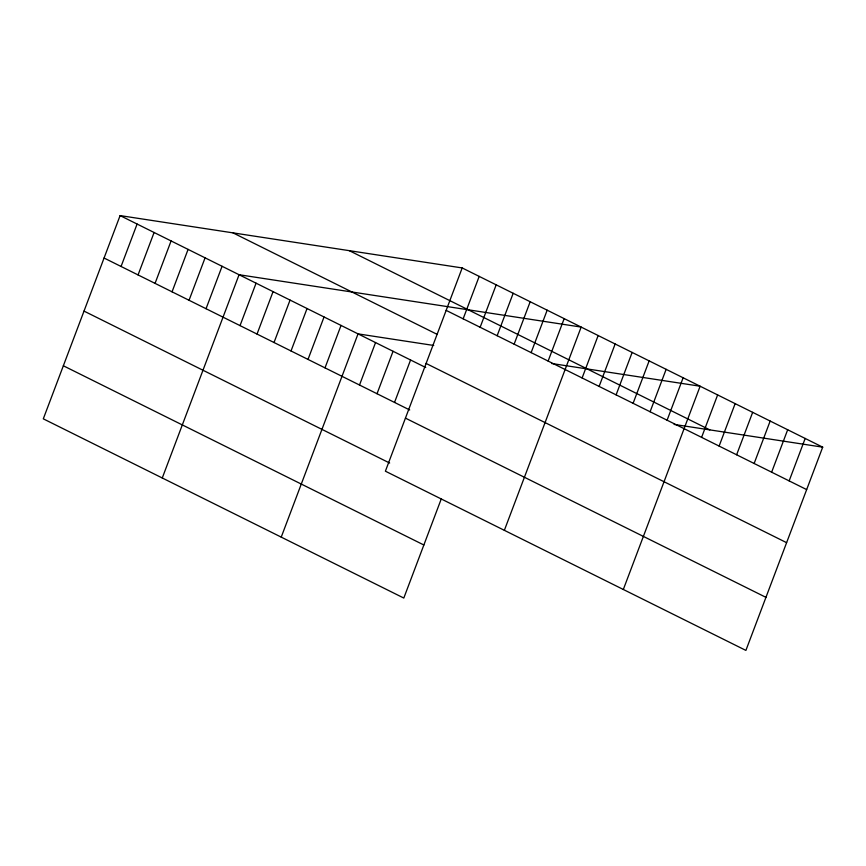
<?xml version="1.0" encoding="UTF-8"?>
<svg xmlns="http://www.w3.org/2000/svg" width="866" height="866" viewBox="0 0 866 866"><rect width="100%" height="100%" fill="white"/><g stroke="black" fill="none" stroke-linecap="round" stroke-linejoin="round"><path stroke-width="1.3" d="M462.195 267.94L385.392 471.191L745.897 650.409L822.7 447.159L462.195 267.94L120.103 215.591L43.3 418.841L403.805 598.06L441.303 498.827M121.067 266.479L137.099 224.034M138.062 274.923L154.094 232.489M155.057 283.377L171.089 240.932M172.053 291.82L188.084 249.386M189.048 300.275L205.08 257.83M206.043 308.718L222.075 266.284M162.267 477.989L239.07 274.728L581.162 327.077L504.358 530.338M240.034 325.616L256.065 283.182M257.029 334.07L273.061 291.625M274.024 342.514L290.056 300.08M291.019 350.968L307.051 308.523M308.015 359.412L324.046 316.978M325.01 367.866L341.042 325.421M281.233 537.126L358.037 333.875L433.725 345.458M359.509 385.024L375.552 342.579M377.024 393.727L393.056 351.282M394.528 402.43L410.571 359.985M463.148 318.829L479.19 276.384M480.143 327.272L496.186 284.838M497.138 335.727L513.181 293.282M514.133 344.17L530.176 301.736M531.129 352.624L547.171 310.18M548.124 361.068L564.167 318.634M582.114 377.966L598.157 335.532M599.11 386.42L615.152 343.975M616.105 394.864L632.148 352.43M633.1 403.318L649.143 360.873M650.095 411.761L666.138 369.327M667.091 420.216L683.133 377.771M623.325 589.475L700.129 386.225L551.555 363.482M701.601 437.362L717.633 394.928M719.116 446.077L735.147 403.632M736.62 454.78L752.662 412.335M754.134 463.483L770.166 421.038M771.638 472.187L787.681 429.742M789.153 480.89L805.185 438.445M674.127 424.416L822.7 447.159M349.301 250.664L709.806 429.882M446.152 310.374L806.657 489.593M232.997 232.867L436.94 334.254M426.104 363.449L786.609 542.668M120.103 215.591L425.747 367.53M104.072 258.025L409.705 409.975M405.44 418.126L765.945 597.345M84.013 311.1L389.657 463.039M63.348 365.777L423.864 544.995"/></g></svg>
